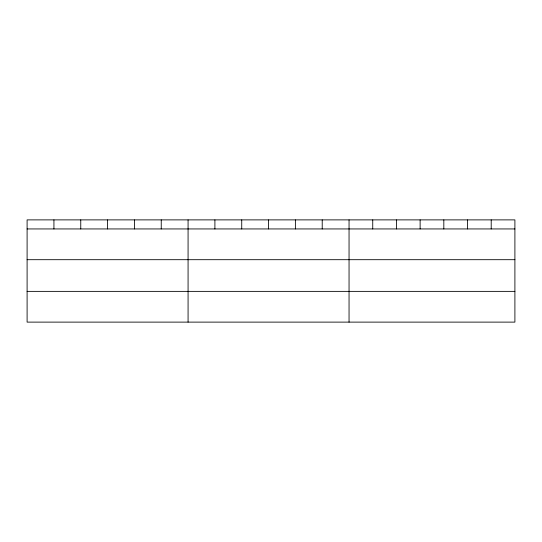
<?xml version="1.0" encoding="UTF-8"?>
<svg xmlns="http://www.w3.org/2000/svg" width="542" height="542" viewBox="0 0 542 542"><rect width="100%" height="100%" fill="white"/><g stroke="black" fill="none" stroke-linecap="round" stroke-linejoin="round"><path stroke-width="0.81" d="M514.9 259.693L514.9 219.883L27.1 219.883L27.1 322.117L514.9 322.117L514.9 259.693L27.1 259.693M27.1 228.941L514.9 228.941M27.1 291.372L514.9 291.372M491.208 219.883L491.208 228.941M467.516 219.883L467.516 228.941M443.823 219.883L443.823 228.941M420.125 219.883L420.125 228.941M396.432 219.883L396.432 228.941M372.74 219.883L372.74 228.941M349.048 219.883L349.048 322.117M322.219 219.883L322.219 228.941M295.39 219.883L295.39 228.941M268.561 219.883L268.561 228.941M241.732 219.883L241.732 228.941M214.903 219.883L214.903 228.941M188.074 219.883L188.074 322.117M161.245 219.883L161.245 228.941M134.416 219.883L134.416 228.941M107.587 219.883L107.587 228.941M80.758 219.883L80.758 228.941M53.929 219.883L53.929 228.941"/></g></svg>
